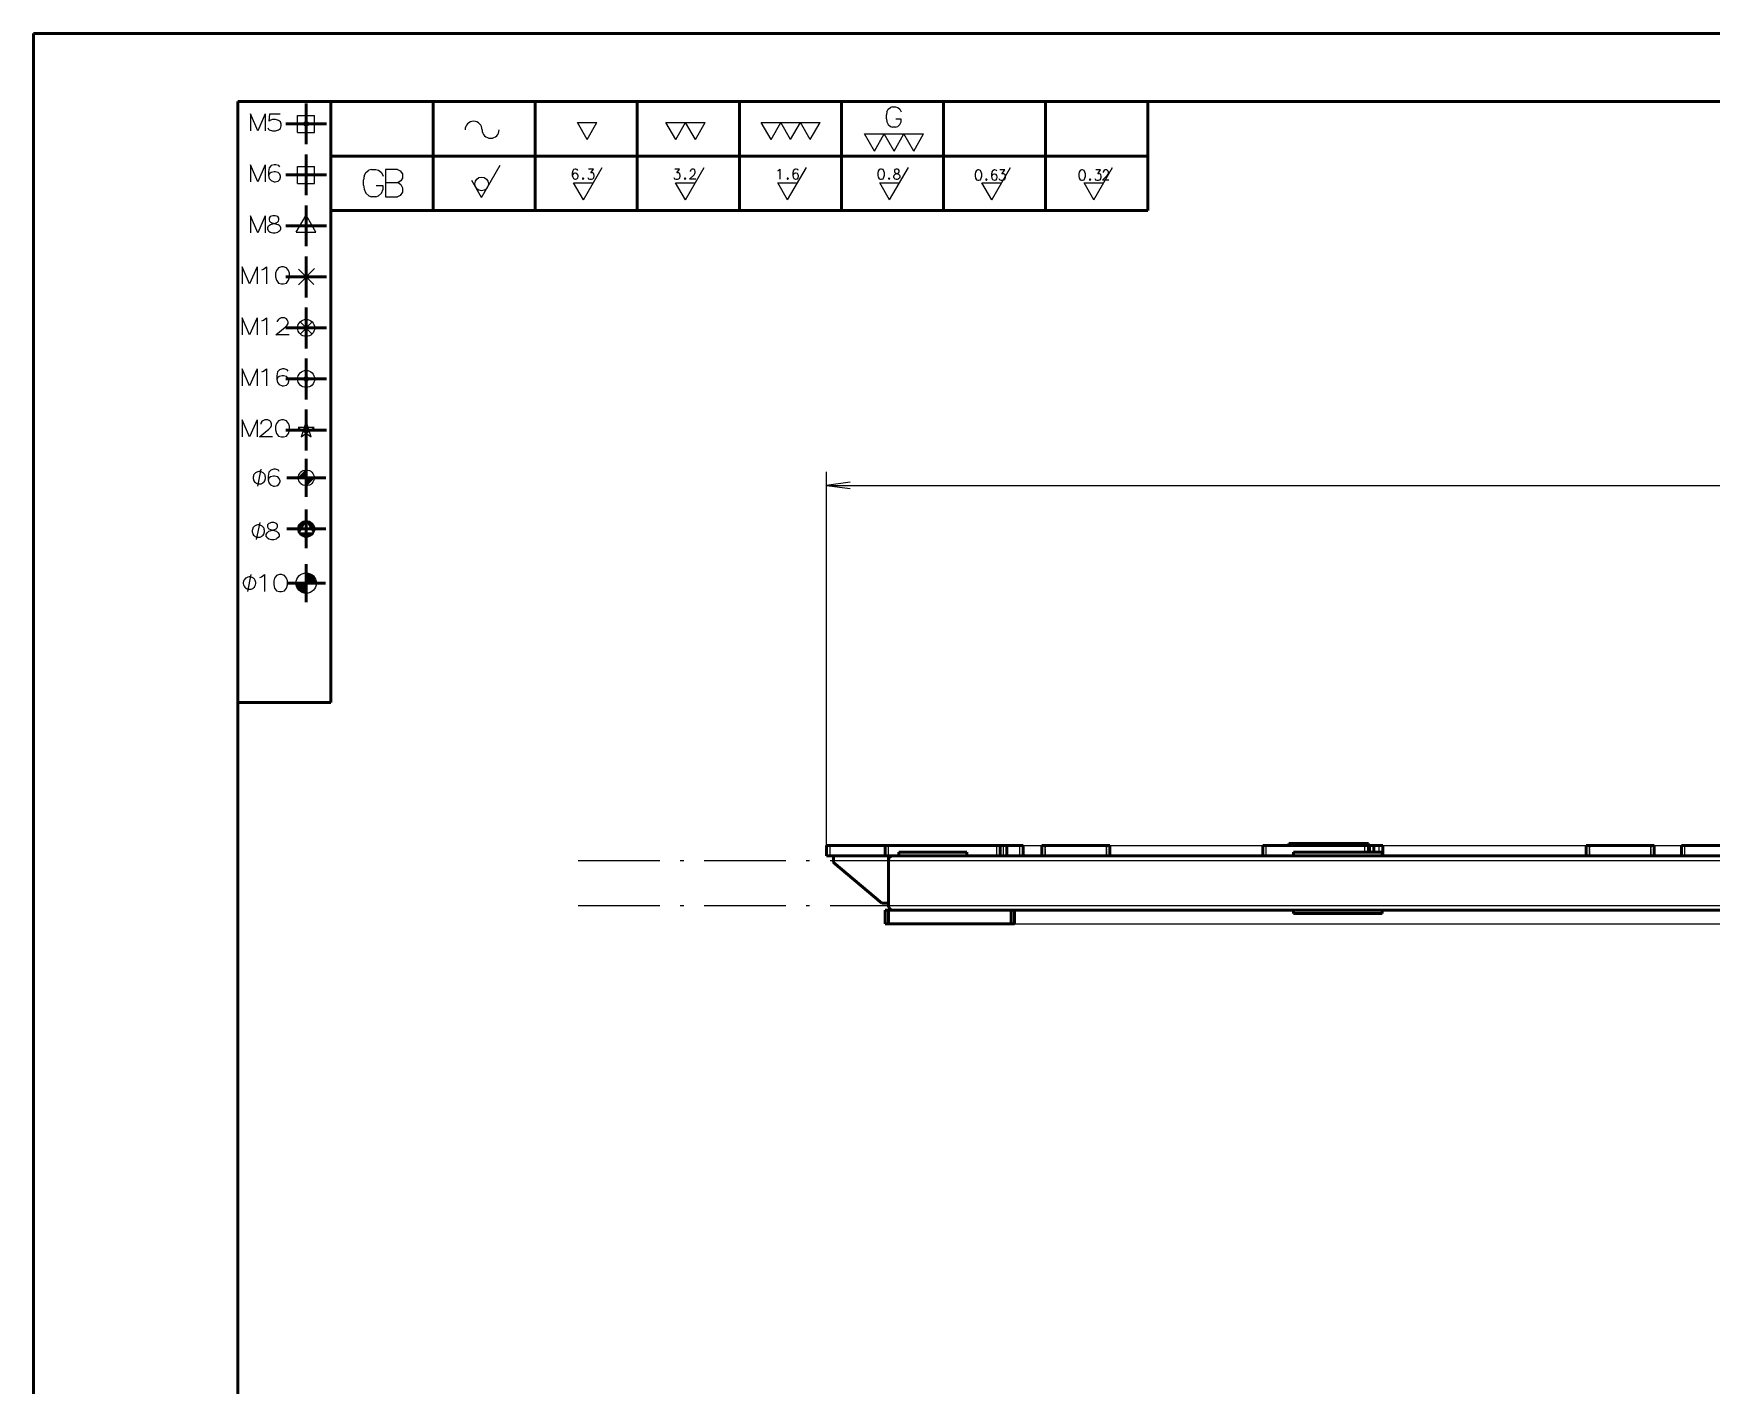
# Model space of a CAD drawing. Extents: x 0 to 1189, y 0 to 841.
# Drawn here: x -0.1 to 246.5, y 642.2 to 840.9 of the extents above; entities that cross this region are included whole.
import ezdxf

# ---------------------------------------------------------------- set-up
doc = ezdxf.new("R2010")
doc.units = 0
doc.linetypes.add('DASHDOT', pattern=[18.5, 12, -3, 0.5, -3])

msp = doc.modelspace()

# ---------------------------------------------------------------- linework, layer by layer
at = {"color": 7, "lineweight": 50}
for p, q in [((1188.93, 840.9), (-0.07, 840.9)), ((-0.07, -0.1), (-0.07, 840.9)), ((29.93, 9.9), (29.93, 830.9)), ((1178.93, 830.9), (29.93, 830.9)), ((43.63, 814.9), (43.63, 830.9)), ((43.63, 830.9), (43.63, 742.6)), ((58.63, 814.9), (58.63, 830.9)), ((73.63, 814.9), (73.63, 830.9)), ((88.63, 814.9), (88.63, 830.9)), ((103.63, 814.9), (103.63, 830.9)), ((118.63, 814.9), (118.63, 830.9)), ((133.63, 814.9), (133.63, 830.9)), ((148.63, 814.9), (148.63, 830.9)), ((163.63, 830.9), (163.63, 814.9)), ((39.98, 830.63), (39.98, 824.63)), ((42.98, 827.63), (36.98, 827.63)), ((39.98, 823.13), (39.98, 817.13)), ((43.63, 822.9), (163.63, 822.9)), ((42.98, 820.13), (36.98, 820.13)), ((39.98, 815.63), (39.98, 809.63)), ((163.63, 814.9), (43.63, 814.9)), ((42.98, 812.63), (36.98, 812.63)), ((39.98, 808.13), (39.98, 802.13)), ((42.98, 805.13), (36.98, 805.13)), ((39.98, 794.63), (39.98, 800.63)), ((42.98, 797.63), (36.98, 797.63)), ((39.98, 787.13), (39.98, 793.13)), ((42.98, 790.13), (36.98, 790.13)), ((39.98, 785.63), (39.98, 779.63)), ((42.98, 782.63), (36.98, 782.63)), ((40, 772.8), (40, 778.41)), ((37.14, 775.6), (42.85, 775.6)), ((40, 765.25), (40, 770.96)), ((37.14, 768.1), (42.85, 768.1)), ((39.98, 757.32), (39.98, 762.93)), ((37.12, 760.13), (42.83, 760.13)), ((43.63, 742.6), (29.93, 742.6)), ((116.45, 720.07), (116.45, 721.57)), ((116.45, 721.57), (116.95, 721.57)), ((116.45, 720.07), (116.95, 720.07)), ((116.95, 721.57), (125.05, 721.57)), ((116.95, 720.07), (125.05, 720.07)), ((117.45, 720.07), (117.45, 719.07)), ((125.05, 720.07), (125.05, 721.57)), ((125.05, 721.57), (125.55, 721.57)), ((125.05, 720.07), (125.55, 720.07)), ((125.55, 721.57), (141.45, 721.57)), ((125.55, 720.07), (126.25, 720.07)), ((125.55, 713.07), (125.55, 720.07)), ((126.25, 720.07), (242.05, 720.07)), ((127.05, 720.07), (127.05, 720.57)), ((127.05, 720.57), (137.05, 720.57)), ((127.05, 720.07), (137.05, 720.07)), ((137.05, 720.07), (137.05, 720.57)), ((141.45, 721.57), (141.95, 721.57)), ((141.95, 721.57), (142.45, 721.57)), ((141.95, 720.07), (141.95, 721.57)), ((142.45, 721.57), (142.95, 721.57)), ((142.95, 721.57), (144.85, 721.57)), ((142.95, 720.07), (142.95, 721.57)), ((144.85, 721.57), (145.35, 721.57)), ((145.35, 720.07), (145.35, 721.57)), ((148.05, 720.07), (148.05, 721.57)), ((148.05, 721.57), (148.55, 721.57)), ((148.05, 720.07), (148.55, 720.07)), ((148.55, 721.57), (157.55, 721.57)), ((148.55, 720.07), (157.55, 720.07)), ((157.55, 721.57), (158.05, 721.57)), ((157.55, 720.07), (158.05, 720.07)), ((158.05, 720.07), (158.05, 721.57)), ((180.55, 720.07), (180.55, 721.57)), ((180.55, 721.57), (181.05, 721.57)), ((181.05, 721.57), (195.55, 721.57)), ((184.35, 721.57), (184.35, 721.87)), ((184.35, 721.87), (184.85, 721.87)), ((184.85, 721.87), (195.55, 721.87)), ((185.05, 720.07), (185.05, 720.57)), ((185.05, 720.57), (198.05, 720.57)), ((185.05, 720.07), (198.05, 720.07)), ((195.55, 721.87), (196.05, 721.87)), ((195.55, 721.57), (196.05, 721.57)), ((196.05, 721.57), (196.05, 721.87)), ((196.05, 721.57), (196.35, 721.57)), ((196.05, 720.57), (196.05, 721.57)), ((196.35, 721.57), (196.85, 721.57)), ((196.85, 721.57), (197.65, 721.57)), ((196.85, 720.57), (196.85, 721.57)), ((197.65, 721.57), (198.15, 721.57)), ((198.05, 720.07), (198.05, 720.57)), ((198.15, 720.07), (198.15, 721.57)), ((228.05, 720.07), (228.05, 721.57)), ((228.05, 721.57), (228.55, 721.57)), ((228.05, 720.07), (228.55, 720.07)), ((228.55, 721.57), (237.55, 721.57)), ((228.55, 720.07), (237.55, 720.07)), ((237.55, 721.57), (238.05, 721.57)), ((237.55, 720.07), (238.05, 720.07)), ((238.05, 720.07), (238.05, 721.57)), ((242.05, 720.07), (242.05, 721.57)), ((242.05, 721.57), (242.55, 721.57)), ((242.05, 720.07), (242.55, 720.07)), ((242.55, 721.57), (256.05, 721.57)), ((242.55, 720.07), (256.05, 720.07)), ((117.45, 719.07), (124.55, 713.07)), ((125.55, 712.77), (125.55, 719.37)), ((125.55, 719.37), (125.55, 712.77)), ((124.55, 713.07), (125.55, 713.07)), ((125.55, 712.77), (125.55, 713.07)), ((125.05, 712.07), (125.55, 712.07)), ((125.05, 710.07), (125.05, 712.07)), ((125.05, 710.07), (125.55, 710.07)), ((125.55, 712.07), (143.55, 712.07)), ((125.55, 710.07), (125.55, 712.07)), ((125.55, 710.07), (143.55, 710.07)), ((126.25, 712.07), (439.85, 712.07)), ((144.05, 712.07), (143.55, 712.07)), ((143.55, 710.07), (143.55, 712.07)), ((144.05, 710.07), (143.55, 710.07)), ((144.05, 710.07), (144.05, 712.07)), ((185.05, 711.57), (185.05, 712.07)), ((185.05, 711.57), (198.05, 711.57)), ((198.05, 711.57), (198.05, 712.07))]:
    msp.add_line(p, q, dxfattribs=at)
at = {"color": 7, "lineweight": 25}
for p, q in [((38.73, 826.38), (38.73, 828.88)), ((38.73, 828.88), (41.23, 828.88)), ((41.23, 826.38), (41.23, 828.88)), ((38.73, 826.38), (41.23, 826.38)), ((79.83, 827.82), (82.71, 827.82)), ((81.27, 825.32), (79.83, 827.82)), ((81.27, 825.32), (82.71, 827.82)), ((92.85, 827.82), (98.62, 827.82)), ((94.29, 825.32), (92.85, 827.82)), ((94.29, 825.32), (95.73, 827.82)), ((97.18, 825.32), (95.73, 827.82)), ((97.18, 825.32), (98.62, 827.82)), ((106.83, 827.82), (115.49, 827.82)), ((108.28, 825.32), (106.83, 827.82)), ((108.28, 825.32), (109.72, 827.82)), ((111.16, 825.32), (109.72, 827.82)), ((111.16, 825.32), (112.61, 827.82)), ((114.05, 825.32), (112.61, 827.82)), ((114.05, 825.32), (115.49, 827.82)), ((123.48, 823.64), (122.03, 826.14)), ((122.03, 826.14), (130.7, 826.14)), ((123.48, 823.64), (124.92, 826.14)), ((126.37, 823.64), (124.92, 826.14)), ((126.37, 823.64), (127.81, 826.14)), ((129.25, 823.64), (127.81, 826.14)), ((129.25, 823.64), (130.7, 826.14)), ((38.73, 821.38), (41.23, 821.38)), ((38.73, 818.88), (38.73, 821.38)), ((41.23, 818.88), (41.23, 821.38)), ((65.76, 816.8), (68.51, 821.58)), ((80.71, 816.45), (83.47, 821.22)), ((95.71, 816.45), (98.47, 821.22)), ((110.71, 816.45), (113.47, 821.22)), ((125.71, 816.45), (128.47, 821.22)), ((140.71, 816.45), (143.47, 821.22)), ((155.71, 816.45), (158.47, 821.22)), ((38.73, 818.88), (41.23, 818.88)), ((65.76, 816.8), (64.32, 819.3)), ((80.71, 816.45), (79.27, 818.95)), ((79.27, 818.95), (82.15, 818.95)), ((95.71, 816.45), (94.27, 818.95)), ((94.27, 818.95), (97.15, 818.95)), ((110.71, 816.45), (109.27, 818.95)), ((109.27, 818.95), (112.15, 818.95)), ((125.71, 816.45), (124.27, 818.95)), ((124.27, 818.95), (127.15, 818.95)), ((140.71, 816.45), (139.27, 818.95)), ((139.27, 818.95), (142.15, 818.95)), ((155.71, 816.45), (154.27, 818.95)), ((154.27, 818.95), (157.15, 818.95)), ((38.53, 811.72), (39.98, 814.22)), ((41.42, 811.72), (39.98, 814.22)), ((38.53, 811.72), (41.42, 811.72)), ((38.84, 803.99), (41.22, 806.37)), ((38.86, 806.25), (41.1, 804.01)), ((39.09, 798.51), (40.86, 796.74)), ((39.09, 796.74), (40.86, 798.51)), ((41.17, 783.01), (38.79, 783.01)), ((38.79, 783.01), (40.71, 781.62)), ((39.98, 783.88), (39.24, 781.62)), ((39.24, 781.62), (41.17, 783.01)), ((40.71, 781.62), (39.98, 783.88)), ((38.83, 775.6), (40, 776.77)), ((41.16, 775.6), (40, 774.44)), ((116.45, 721.57), (116.45, 776.5)), ((116.45, 774.5), (582.05, 774.5)), ((40, 769.32), (38.94, 767.5)), ((40, 769.32), (41.05, 767.5)), ((38.94, 767.5), (41.05, 767.5)), ((116.95, 720.07), (116.95, 721.57)), ((125.55, 720.07), (125.55, 721.57)), ((141.45, 721.57), (659.6, 721.57)), ((141.45, 720.07), (141.45, 721.57)), ((142.45, 720.07), (142.45, 721.57)), ((144.85, 720.07), (144.85, 721.57)), ((148.55, 720.07), (148.55, 721.57)), ((157.55, 720.07), (157.55, 721.57)), ((181.05, 720.07), (181.05, 721.57)), ((184.85, 721.57), (184.85, 721.87)), ((195.55, 721.57), (195.55, 721.87)), ((195.55, 720.57), (195.55, 721.57)), ((196.35, 720.57), (196.35, 721.57)), ((197.65, 720.57), (197.65, 721.57)), ((228.55, 720.07), (228.55, 721.57)), ((237.55, 720.07), (237.55, 721.57)), ((242.55, 720.07), (242.55, 721.57)), ((125.55, 719.37), (440.55, 719.37)), ((125.55, 712.77), (440.55, 712.77)), ((143.55, 710.07), (659.6, 710.07))]:
    msp.add_line(p, q, dxfattribs=at)
at = {"color": 7, "linetype": 'DASHDOT', "lineweight": 25, "ltscale": 0.045001}
for p, q in [((148.55, 721.72), (148.55, 719.92)), ((157.55, 721.72), (157.55, 719.92)), ((228.55, 721.72), (228.55, 719.92)), ((237.55, 721.72), (237.55, 719.92))]:
    msp.add_line(p, q, dxfattribs=at)
at = {"color": 7, "linetype": 'DASHDOT', "lineweight": 25}
for p, q in [((79.95, 719.37), (627.15, 719.37)), ((79.95, 712.77), (627.15, 712.77))]:
    msp.add_line(p, q, dxfattribs=at)
at = {"color": 7, "lineweight": 25}
for points in [[(33.97, 829.11), (32.88, 826.61), (31.79, 829.11), (31.79, 826.61)], [(33.97, 829.11), (33.97, 826.61)], [(34.33, 827.06), (34.45, 826.85), (34.57, 826.73), (35.02, 826.61), (35.46, 826.61), (35.94, 826.73), (36.19, 826.97), (36.31, 827.34), (36.31, 827.58), (36.19, 827.94), (35.94, 828.14), (35.46, 828.27), (35.02, 828.27), (34.65, 828.14), (34.53, 828.02), (34.65, 829.11), (36.15, 829.11)], [(125.32, 829.4), (125.24, 828.97)], [(125.24, 828.39), (125.24, 828.97)], [(125.24, 828.39), (125.32, 827.95)], [(125.32, 829.4), (125.51, 829.79)], [(125.51, 829.79), (125.82, 830.03)], [(126.13, 830.13), (125.82, 830.03)], [(126.13, 830.13), (126.59, 830.13)], [(126.59, 830.13), (126.9, 830.03), (127.21, 829.79), (127.41, 829.4)], [(127.41, 827.95), (127.41, 828.34), (126.63, 828.34)], [(125.32, 827.95), (125.51, 827.52)], [(125.51, 827.52), (125.82, 827.23)], [(125.82, 827.23), (126.13, 827.13)], [(126.59, 827.13), (126.13, 827.13)], [(126.59, 827.13), (126.9, 827.23), (127.21, 827.52), (127.41, 827.95)], [(33.97, 821.61), (32.88, 819.11), (31.79, 821.61), (31.79, 819.11)], [(33.97, 821.61), (33.97, 819.11)], [(36.11, 821.29), (35.99, 821.49), (35.54, 821.61), (35.3, 821.61), (34.86, 821.49), (34.57, 821.17), (34.45, 820.6), (34.45, 820.04), (34.57, 819.6), (34.82, 819.31), (35.26, 819.11), (35.42, 819.11), (35.86, 819.23), (36.11, 819.47), (36.23, 819.8), (36.23, 819.92), (36.11, 820.24), (35.86, 820.48), (35.42, 820.6), (35.26, 820.6), (34.82, 820.48), (34.57, 820.28), (34.45, 820)], [(49.59, 820.92), (49.17, 820.8)], [(49.59, 820.92), (50.2, 820.92)], [(50.2, 820.92), (50.62, 820.8), (51.03, 820.47), (51.29, 819.96)], [(53.4, 820.92), (51.65, 820.92)], [(51.65, 820.92), (51.65, 816.92)], [(53.4, 820.92), (53.77, 820.73), (54.13, 820.28), (54.13, 819.63), (53.87, 819.25), (53.51, 818.99), (53.87, 818.73), (54.13, 818.22), (54.13, 817.57), (53.77, 817.12), (53.4, 816.92)], [(79.88, 820.79), (79.82, 820.91), (79.61, 820.98), (79.49, 820.98), (79.28, 820.91), (79.14, 820.72), (79.08, 820.38), (79.08, 820.04), (79.14, 819.77), (79.26, 819.6), (79.47, 819.48), (79.55, 819.48), (79.76, 819.56), (79.88, 819.7), (79.93, 819.89), (79.93, 819.97), (79.88, 820.16), (79.76, 820.31), (79.55, 820.38), (79.47, 820.38), (79.26, 820.31), (79.14, 820.18), (79.08, 820.02)], [(81.35, 819.75), (81.41, 819.63), (81.46, 819.56), (81.68, 819.48), (81.89, 819.48), (82.12, 819.56), (82.24, 819.7), (82.3, 819.92), (82.3, 820.06), (82.24, 820.28), (82.18, 820.35), (82.06, 820.43), (81.79, 820.43), (82.2, 820.98), (81.48, 820.98)], [(93.99, 819.75), (94.05, 819.63), (94.11, 819.56), (94.32, 819.48), (94.53, 819.48), (94.76, 819.56), (94.88, 819.7), (94.94, 819.92), (94.94, 820.06), (94.88, 820.28), (94.82, 820.35), (94.71, 820.43), (94.44, 820.43), (94.84, 820.98), (94.13, 820.98)], [(97.24, 819.48), (96.31, 819.48), (96.97, 820.16), (97.11, 820.35), (97.16, 820.5), (97.16, 820.64), (97.11, 820.81), (97.05, 820.91), (96.91, 820.98), (96.68, 820.98), (96.55, 820.91), (96.49, 820.84), (96.41, 820.69), (96.41, 820.62)], [(109.39, 820.79), (109.6, 820.98), (109.6, 819.48)], [(112.27, 820.79), (112.21, 820.91), (112, 820.98), (111.88, 820.98), (111.67, 820.91), (111.53, 820.72), (111.48, 820.38), (111.48, 820.04), (111.53, 819.77), (111.65, 819.6), (111.86, 819.48), (111.94, 819.48), (112.15, 819.56), (112.27, 819.7), (112.33, 819.89), (112.33, 819.97), (112.27, 820.16), (112.15, 820.31), (111.94, 820.38), (111.86, 820.38), (111.65, 820.31), (111.53, 820.18), (111.48, 820.02)], [(126.37, 819.65), (126.31, 819.8), (126.31, 819.94), (126.37, 820.09), (126.51, 820.23), (126.91, 820.38), (127.01, 820.43), (127.07, 820.5), (127.11, 820.62), (127.11, 820.79), (127.03, 820.91)], [(126.49, 820.91), (126.41, 820.79), (126.41, 820.62), (126.45, 820.5), (126.51, 820.43), (126.6, 820.38), (127.03, 820.23)], [(127.03, 820.91), (126.84, 820.98), (126.68, 820.98), (126.49, 820.91)], [(48.5, 819.96), (48.4, 819.38)], [(48.4, 818.6), (48.4, 819.38)], [(48.4, 818.6), (48.5, 818.02)], [(48.5, 819.96), (48.76, 820.47)], [(48.76, 820.47), (49.17, 820.8)], [(51.29, 818.02), (51.29, 818.54), (50.26, 818.54)], [(51.65, 818.99), (53.51, 818.99)], [(80.65, 819.68), (80.59, 819.6)], [(80.59, 819.6), (80.59, 819.56)], [(80.59, 819.56), (80.65, 819.48)], [(80.65, 819.68), (80.69, 819.68)], [(80.65, 819.48), (80.69, 819.48)], [(80.75, 819.6), (80.69, 819.68)], [(80.69, 819.48), (80.75, 819.56)], [(80.75, 819.6), (80.75, 819.56)], [(95.62, 819.68), (95.56, 819.6)], [(95.56, 819.6), (95.56, 819.56)], [(95.56, 819.56), (95.62, 819.48)], [(95.62, 819.68), (95.65, 819.68)], [(95.62, 819.48), (95.65, 819.48)], [(95.71, 819.6), (95.65, 819.68)], [(95.65, 819.48), (95.71, 819.56)], [(95.71, 819.6), (95.71, 819.56)], [(109.27, 820.72), (109.39, 820.79)], [(110.72, 819.68), (110.66, 819.6)], [(110.66, 819.6), (110.66, 819.56)], [(110.66, 819.56), (110.72, 819.48)], [(110.72, 819.68), (110.76, 819.68)], [(110.72, 819.48), (110.76, 819.48)], [(110.82, 819.6), (110.76, 819.68)], [(110.76, 819.48), (110.82, 819.56)], [(110.82, 819.6), (110.82, 819.56)], [(125.62, 819.68), (125.56, 819.6)], [(125.56, 819.6), (125.56, 819.56)], [(125.56, 819.56), (125.62, 819.48)], [(125.62, 819.68), (125.65, 819.68)], [(125.62, 819.48), (125.65, 819.48)], [(125.71, 819.6), (125.65, 819.68)], [(125.65, 819.48), (125.71, 819.56)], [(125.71, 819.6), (125.71, 819.56)], [(126.37, 819.65), (126.49, 819.56), (126.68, 819.48), (126.84, 819.48), (127.03, 819.56)], [(127.16, 820.09), (127.03, 820.23)], [(127.16, 820.09), (127.22, 819.94), (127.22, 819.8), (127.16, 819.65), (127.03, 819.56)], [(139.91, 819.54), (139.85, 819.47)], [(139.85, 819.47), (139.85, 819.42)], [(139.85, 819.42), (139.91, 819.35)], [(139.91, 819.54), (139.95, 819.54)], [(139.91, 819.35), (139.95, 819.35)], [(140, 819.47), (139.95, 819.54)], [(139.95, 819.35), (140, 819.42)], [(140, 819.47), (140, 819.42)], [(141.46, 820.66), (141.4, 820.78), (141.18, 820.85), (141.07, 820.85), (140.86, 820.78), (140.72, 820.59), (140.66, 820.25), (140.66, 819.91), (140.72, 819.64), (140.84, 819.47), (141.05, 819.35), (141.13, 819.35), (141.34, 819.42), (141.46, 819.57), (141.51, 819.76), (141.51, 819.84), (141.46, 820.03), (141.34, 820.17), (141.13, 820.25), (141.05, 820.25), (140.84, 820.17), (140.72, 820.05), (140.66, 819.88)], [(141.77, 819.62), (141.82, 819.5), (141.88, 819.42), (142.09, 819.35), (142.31, 819.35), (142.54, 819.42), (142.66, 819.57), (142.71, 819.79), (142.71, 819.93), (142.66, 820.15), (142.6, 820.22), (142.48, 820.29), (142.21, 820.29), (142.62, 820.85), (141.9, 820.85)], [(155.14, 819.54), (155.09, 819.47)], [(155.09, 819.47), (155.09, 819.42)], [(155.09, 819.42), (155.14, 819.35)], [(155.14, 819.54), (155.18, 819.54)], [(155.14, 819.35), (155.18, 819.35)], [(155.24, 819.47), (155.18, 819.54)], [(155.18, 819.35), (155.24, 819.42)], [(155.24, 819.47), (155.24, 819.42)], [(155.84, 819.62), (155.9, 819.5), (155.96, 819.42), (156.17, 819.35), (156.38, 819.35), (156.62, 819.42), (156.73, 819.57), (156.79, 819.79), (156.79, 819.93), (156.73, 820.15), (156.67, 820.22), (156.56, 820.29), (156.29, 820.29), (156.69, 820.85), (155.98, 820.85)], [(157.93, 819.35), (157, 819.35), (157.66, 820.03), (157.8, 820.22), (157.85, 820.37), (157.85, 820.51), (157.8, 820.68), (157.74, 820.78), (157.6, 820.85), (157.37, 820.85), (157.23, 820.78), (157.18, 820.71), (157.1, 820.56), (157.1, 820.49)], [(48.5, 818.02), (48.76, 817.44)], [(48.76, 817.44), (49.17, 817.05)], [(49.17, 817.05), (49.59, 816.92)], [(50.2, 816.92), (49.59, 816.92)], [(50.2, 816.92), (50.62, 817.05), (51.03, 817.44), (51.29, 818.02)], [(51.65, 816.92), (53.4, 816.92)], [(33.97, 814.11), (32.88, 811.61), (31.79, 814.11), (31.79, 811.61)], [(33.97, 814.11), (33.97, 811.61)], [(34.45, 811.89), (34.33, 812.14), (34.33, 812.38), (34.45, 812.62), (34.74, 812.86), (35.58, 813.1), (35.78, 813.18), (35.9, 813.31), (35.99, 813.51), (35.99, 813.79), (35.82, 813.99)], [(34.69, 813.99), (34.53, 813.79), (34.53, 813.51), (34.61, 813.31), (34.74, 813.18), (34.94, 813.1), (35.82, 812.86)], [(35.82, 813.99), (35.42, 814.11), (35.1, 814.11), (34.69, 813.99)], [(34.45, 811.89), (34.69, 811.73), (35.1, 811.61), (35.42, 811.61), (35.82, 811.73)], [(36.11, 812.62), (35.82, 812.86)], [(36.11, 812.62), (36.23, 812.38), (36.23, 812.14), (36.11, 811.89), (35.82, 811.73)], [(32.76, 806.61), (31.67, 804.11), (30.58, 806.61), (30.58, 804.11)], [(32.76, 806.61), (32.76, 804.11)], [(33.49, 806.17), (33.73, 806.29)], [(33.73, 806.29), (34.17, 806.61), (34.17, 804.11)], [(32.76, 799.11), (31.67, 796.61), (30.58, 799.11), (30.58, 796.61)], [(32.76, 799.11), (32.76, 796.61)], [(33.49, 798.67), (33.73, 798.79)], [(33.73, 798.79), (34.17, 799.11), (34.17, 796.61)], [(37.48, 796.61), (35.54, 796.61), (36.91, 797.74), (37.19, 798.06), (37.32, 798.31), (37.32, 798.55), (37.19, 798.83), (37.07, 798.99), (36.79, 799.11), (36.31, 799.11), (36.03, 798.99), (35.9, 798.87), (35.74, 798.63), (35.74, 798.51)], [(32.76, 791.61), (31.67, 789.11), (30.58, 791.61), (30.58, 789.11)], [(32.76, 791.61), (32.76, 789.11)], [(33.73, 791.29), (34.17, 791.61), (34.17, 789.11)], [(37.32, 791.29), (37.19, 791.49), (36.75, 791.61), (36.51, 791.61), (36.07, 791.49), (35.78, 791.17), (35.66, 790.6), (35.66, 790.04), (35.78, 789.6), (36.03, 789.31), (36.47, 789.11), (36.63, 789.11), (37.07, 789.23), (37.32, 789.47), (37.44, 789.8), (37.44, 789.92), (37.32, 790.24), (37.07, 790.48), (36.63, 790.6), (36.47, 790.6), (36.03, 790.48), (35.78, 790.28), (35.66, 790)], [(33.49, 791.17), (33.73, 791.29)], [(32.76, 784.11), (31.67, 781.61), (30.58, 784.11), (30.58, 781.61)], [(32.76, 784.11), (32.76, 781.61)], [(35.06, 781.61), (33.12, 781.61), (34.49, 782.74), (34.78, 783.06), (34.9, 783.31), (34.9, 783.55), (34.78, 783.83), (34.65, 783.99), (34.37, 784.11), (33.89, 784.11), (33.61, 783.99), (33.49, 783.87), (33.32, 783.63), (33.32, 783.51)], [(32.86, 774.37), (33.36, 776.87)], [(36.04, 776.54), (35.92, 776.75), (35.47, 776.87), (35.23, 776.87), (34.79, 776.75), (34.51, 776.42), (34.38, 775.86), (34.38, 775.29), (34.51, 774.85), (34.75, 774.57), (35.19, 774.37), (35.35, 774.37), (35.8, 774.49), (36.04, 774.73), (36.16, 775.05), (36.16, 775.17), (36.04, 775.5), (35.8, 775.74), (35.35, 775.86), (35.19, 775.86), (34.75, 775.74), (34.51, 775.54), (34.38, 775.25)], [(119.92, 774.96), (116.45, 774.5), (119.92, 774.05)], [(32.71, 766.53), (33.21, 769.03)], [(34.24, 766.81), (34.12, 767.05), (34.12, 767.29), (34.24, 767.54), (34.52, 767.78), (35.37, 768.02), (35.57, 768.1), (35.69, 768.22), (35.77, 768.42), (35.77, 768.71), (35.61, 768.91)], [(34.24, 766.81), (34.48, 766.65), (34.88, 766.53), (35.21, 766.53), (35.61, 766.65)], [(34.48, 768.91), (34.32, 768.71), (34.32, 768.42), (34.4, 768.22), (34.52, 768.1), (34.72, 768.02), (35.61, 767.78)], [(35.61, 768.91), (35.21, 769.03), (34.88, 769.03), (34.48, 768.91)], [(35.89, 767.54), (35.61, 767.78)], [(35.89, 767.54), (36.01, 767.29), (36.01, 767.05), (35.89, 766.81), (35.61, 766.65)], [(31.42, 758.89), (31.92, 761.39)], [(33.19, 760.94), (33.43, 761.06)], [(33.43, 761.06), (33.88, 761.39), (33.88, 758.89)]]:
    msp.add_lwpolyline(points, dxfattribs=at)
for points in [[(124.38, 820.98), (124.16, 820.91), (124.03, 820.67), (123.97, 820.43), (123.97, 820.11), (124.03, 819.8), (124.16, 819.56), (124.38, 819.48), (124.53, 819.48), (124.75, 819.56), (124.88, 819.8), (124.94, 820.09), (124.94, 820.43), (124.88, 820.67), (124.75, 820.91), (124.53, 820.98)], [(138.67, 820.85), (138.46, 820.78), (138.32, 820.54), (138.26, 820.29), (138.26, 819.98), (138.32, 819.67), (138.46, 819.42), (138.67, 819.35), (138.82, 819.35), (139.04, 819.42), (139.17, 819.67), (139.23, 819.96), (139.23, 820.29), (139.17, 820.54), (139.04, 820.78), (138.82, 820.85)], [(153.91, 820.85), (153.69, 820.78), (153.56, 820.54), (153.5, 820.29), (153.5, 819.98), (153.56, 819.67), (153.69, 819.42), (153.91, 819.35), (154.06, 819.35), (154.27, 819.42), (154.41, 819.67), (154.47, 819.96), (154.47, 820.29), (154.41, 820.54), (154.27, 820.78), (154.06, 820.85)], [(36.35, 806.61), (35.9, 806.49), (35.62, 806.09), (35.5, 805.68), (35.5, 805.16), (35.62, 804.64), (35.9, 804.23), (36.35, 804.11), (36.67, 804.11), (37.11, 804.23), (37.4, 804.64), (37.52, 805.12), (37.52, 805.68), (37.4, 806.09), (37.11, 806.49), (36.67, 806.61)], [(36.35, 784.11), (35.9, 783.99), (35.62, 783.59), (35.5, 783.18), (35.5, 782.66), (35.62, 782.14), (35.9, 781.73), (36.35, 781.61), (36.67, 781.61), (37.11, 781.73), (37.4, 782.14), (37.52, 782.62), (37.52, 783.18), (37.4, 783.59), (37.11, 783.99), (36.67, 784.11)], [(34.02, 775.62), (34.02, 775.7), (33.98, 775.87), (33.94, 775.99), (33.9, 776.08), (33.81, 776.2), (33.69, 776.33), (33.56, 776.41), (33.48, 776.45), (33.36, 776.49), (33.19, 776.53), (33.11, 776.53), (33.02, 776.53), (32.86, 776.49), (32.73, 776.45), (32.65, 776.41), (32.52, 776.33), (32.4, 776.2), (32.31, 776.08), (32.27, 775.99), (32.23, 775.87), (32.19, 775.7), (32.19, 775.62), (32.19, 775.53), (32.23, 775.37), (32.27, 775.24), (32.31, 775.16), (32.4, 775.03), (32.52, 774.91), (32.65, 774.83), (32.73, 774.78), (32.86, 774.74), (33.02, 774.7), (33.11, 774.7), (33.19, 774.7), (33.36, 774.74), (33.48, 774.78), (33.56, 774.83), (33.69, 774.91), (33.81, 775.03), (33.9, 775.16), (33.94, 775.24), (33.98, 775.37), (34.02, 775.53)], [(33.88, 767.78), (33.88, 767.86), (33.83, 768.03), (33.79, 768.15), (33.75, 768.24), (33.67, 768.36), (33.54, 768.49), (33.42, 768.57), (33.33, 768.61), (33.21, 768.65), (33.04, 768.69), (32.96, 768.69), (32.88, 768.69), (32.71, 768.65), (32.58, 768.61), (32.5, 768.57), (32.38, 768.49), (32.25, 768.36), (32.17, 768.24), (32.13, 768.15), (32.08, 768.03), (32.04, 767.86), (32.04, 767.78), (32.04, 767.69), (32.08, 767.53), (32.13, 767.4), (32.17, 767.32), (32.25, 767.19), (32.38, 767.07), (32.5, 766.99), (32.58, 766.94), (32.71, 766.9), (32.88, 766.86), (32.96, 766.86), (33.04, 766.86), (33.21, 766.9), (33.33, 766.94), (33.42, 766.99), (33.54, 767.07), (33.67, 767.19), (33.75, 767.32), (33.79, 767.4), (33.83, 767.53), (33.88, 767.69)], [(32.59, 760.14), (32.59, 760.22), (32.55, 760.39), (32.5, 760.51), (32.46, 760.59), (32.38, 760.72), (32.25, 760.84), (32.13, 760.93), (32.05, 760.97), (31.92, 761.01), (31.75, 761.05), (31.67, 761.05), (31.59, 761.05), (31.42, 761.01), (31.3, 760.97), (31.21, 760.93), (31.09, 760.84), (30.96, 760.72), (30.88, 760.59), (30.84, 760.51), (30.8, 760.39), (30.75, 760.22), (30.75, 760.14), (30.75, 760.05), (30.8, 759.89), (30.84, 759.76), (30.88, 759.68), (30.96, 759.55), (31.09, 759.43), (31.21, 759.34), (31.3, 759.3), (31.42, 759.26), (31.59, 759.22), (31.67, 759.22), (31.75, 759.22), (31.92, 759.26), (32.05, 759.3), (32.13, 759.34), (32.25, 759.43), (32.38, 759.55), (32.46, 759.68), (32.5, 759.76), (32.55, 759.89), (32.59, 760.05)], [(36.05, 761.39), (35.61, 761.26), (35.33, 760.86), (35.21, 760.46), (35.21, 759.93), (35.33, 759.41), (35.61, 759.01), (36.05, 758.89), (36.38, 758.89), (36.82, 759.01), (37.1, 759.41), (37.22, 759.89), (37.22, 760.46), (37.1, 760.86), (36.82, 761.26), (36.38, 761.39)]]:
    msp.add_lwpolyline(points, close=True, dxfattribs=at)
for centre, radius in [((39.98, 827.63), 0.333), ((39.98, 827.63), 0.233), ((39.98, 827.63), 0.133), ((39.98, 827.63), 0.0333), ((65.76, 818.8), 1), ((39.98, 797.63), 1.25), ((39.98, 790.13), 1.25), ((39.98, 790.13), 0.333), ((39.98, 790.13), 0.233), ((39.98, 790.13), 0.133), ((39.98, 790.13), 0.0333), ((40, 775.6), 1.17), ((40, 768.1), 1.22), ((39.98, 760.13), 1.5)]:
    msp.add_circle(centre, radius, dxfattribs=at)
for centre, start, end in [((64.59, 826.76), 0, 180), ((67.09, 826.76), 180, 0)]:
    msp.add_arc(centre, 1.25, start, end, dxfattribs=at)
at = {"color": 7, "lineweight": 50}
for centre, start, end in [((126.25, 719.37), 90, 180), ((126.25, 719.37), 90.5651, 179.4506), ((126.25, 719.37), 90, 180), ((126.25, 712.77), 180, 270), ((126.25, 712.77), 180, 225.5656), ((126.25, 712.77), 180, 270)]:
    msp.add_arc(centre, 0.7, start, end, dxfattribs=at)
at = {"color": 3, "lineweight": 5}
for points in [[(38.83, 775.6), (40, 775.6), (40, 776.77)], [(40, 775.6), (40, 774.44), (41.16, 775.6)], [(38.79, 768.22), (39.3, 768.1), (39.88, 769.31)], [(38.83, 768.46), (38.79, 768.22), (39.88, 769.31)], [(39.06, 768.88), (38.83, 768.46), (39.88, 769.31)], [(39.88, 769.31), (39.42, 769.18), (39.06, 768.88)], [(39.42, 769.18), (39.23, 769.04), (39.06, 768.88)], [(39.42, 769.18), (39.32, 769.11), (39.23, 769.04)], [(39.3, 768.1), (40, 769.32), (39.88, 769.31)], [(39.88, 769.31), (39.64, 769.27), (39.42, 769.18)], [(39.64, 769.27), (39.53, 769.23), (39.42, 769.18)], [(39.88, 769.31), (39.76, 769.3), (39.64, 769.27)], [(40.12, 769.31), (40, 769.32), (40.7, 768.1)], [(40.35, 769.27), (40.23, 769.3), (40.12, 769.31)], [(40.12, 769.31), (40.7, 768.1), (41.21, 768.22)], [(40.35, 769.27), (40.12, 769.31), (41.21, 768.22)], [(40.57, 769.18), (40.46, 769.23), (40.35, 769.27)], [(40.77, 769.04), (40.57, 769.18), (40.35, 769.27)], [(40.77, 769.04), (40.35, 769.27), (41.21, 768.22)], [(40.77, 769.04), (40.67, 769.11), (40.57, 769.18)], [(38.79, 768.22), (38.78, 768.1), (39.3, 768.1)], [(39.3, 768.1), (38.78, 768.1), (38.78, 768.06)], [(38.93, 767.53), (39.3, 768.1), (38.78, 768.06)], [(38.78, 768.06), (38.78, 768.03), (38.79, 767.99)], [(38.78, 768.06), (38.79, 767.99), (38.8, 767.91)], [(38.89, 767.6), (38.93, 767.53), (38.78, 768.06)], [(38.78, 768.06), (38.8, 767.91), (38.83, 767.75)], [(38.83, 767.75), (38.89, 767.6), (38.78, 768.06)], [(38.83, 768.46), (38.81, 768.34), (38.79, 768.22)], [(38.79, 767.99), (38.79, 767.95), (38.8, 767.91)], [(38.8, 767.91), (38.81, 767.87), (38.81, 767.83)], [(38.8, 767.91), (38.81, 767.83), (38.83, 767.75)], [(38.81, 767.83), (38.82, 767.79), (38.83, 767.75)], [(39.06, 768.88), (38.93, 768.68), (38.83, 768.46)], [(38.93, 768.68), (38.87, 768.57), (38.83, 768.46)], [(38.83, 767.75), (38.85, 767.71), (38.86, 767.68)], [(38.83, 767.75), (38.86, 767.68), (38.89, 767.6)], [(38.86, 767.68), (38.87, 767.64), (38.89, 767.6)], [(38.89, 767.6), (38.91, 767.57), (38.93, 767.53)], [(39.06, 768.88), (38.99, 768.78), (38.93, 768.68)], [(38.93, 767.53), (38.94, 767.5), (39.3, 768.1)], [(40, 767.5), (38.94, 767.5), (38.99, 767.43)], [(39.92, 766.89), (40, 767.5), (38.99, 767.43)], [(38.99, 767.43), (39.03, 767.37), (39.08, 767.3)], [(38.99, 767.43), (39.08, 767.3), (39.2, 767.19)], [(39.76, 766.91), (39.92, 766.89), (38.99, 767.43)], [(38.99, 767.43), (39.2, 767.19), (39.46, 767.02)], [(39.46, 767.02), (39.76, 766.91), (38.99, 767.43)], [(39.23, 769.04), (39.14, 768.96), (39.06, 768.88)], [(39.08, 767.3), (39.14, 767.25), (39.2, 767.19)], [(39.2, 767.19), (39.26, 767.14), (39.32, 767.09)], [(39.2, 767.19), (39.32, 767.09), (39.46, 767.02)], [(39.32, 767.09), (39.39, 767.05), (39.46, 767.02)], [(39.46, 767.02), (39.53, 766.98), (39.61, 766.95)], [(39.46, 767.02), (39.61, 766.95), (39.76, 766.91)], [(39.61, 766.95), (39.68, 766.93), (39.76, 766.91)], [(39.76, 766.91), (39.84, 766.9), (39.92, 766.89)], [(39.92, 766.89), (40, 766.89), (40, 767.5)], [(41.01, 767.43), (41.05, 767.5), (40, 767.5)], [(40, 767.5), (40, 766.89), (40.08, 766.89)], [(41.01, 767.43), (40, 767.5), (40.08, 766.89)], [(40.91, 767.3), (41.01, 767.43), (40.08, 766.89)], [(40.67, 767.09), (40.91, 767.3), (40.08, 766.89)], [(40.08, 766.89), (40.39, 766.95), (40.67, 767.09)], [(40.08, 766.89), (40.23, 766.91), (40.39, 766.95)], [(40.08, 766.89), (40.16, 766.9), (40.23, 766.91)], [(40.23, 766.91), (40.31, 766.93), (40.39, 766.95)], [(40.39, 766.95), (40.53, 767.02), (40.67, 767.09)], [(40.39, 766.95), (40.46, 766.98), (40.53, 767.02)], [(40.53, 767.02), (40.6, 767.05), (40.67, 767.09)], [(40.67, 767.09), (40.8, 767.19), (40.91, 767.3)], [(40.67, 767.09), (40.74, 767.14), (40.8, 767.19)], [(40.7, 768.1), (41.21, 768.1), (41.21, 768.22)], [(41.21, 768.06), (41.21, 768.1), (40.7, 768.1)], [(40.7, 768.1), (41.05, 767.5), (41.07, 767.53)], [(41.21, 768.06), (40.7, 768.1), (41.07, 767.53)], [(40.94, 768.88), (40.86, 768.96), (40.77, 769.04)], [(41.07, 768.68), (40.94, 768.88), (40.77, 769.04)], [(41.21, 768.22), (41.07, 768.68), (40.77, 769.04)], [(40.8, 767.19), (40.86, 767.25), (40.91, 767.3)], [(40.91, 767.3), (40.96, 767.37), (41.01, 767.43)], [(41.07, 768.68), (41.01, 768.78), (40.94, 768.88)], [(41.16, 768.46), (41.12, 768.57), (41.07, 768.68)], [(41.21, 768.22), (41.16, 768.46), (41.07, 768.68)], [(41.21, 767.99), (41.21, 768.06), (41.07, 767.53)], [(41.18, 767.83), (41.21, 767.99), (41.07, 767.53)], [(41.07, 767.53), (41.13, 767.68), (41.18, 767.83)], [(41.07, 767.53), (41.1, 767.6), (41.13, 767.68)], [(41.07, 767.53), (41.09, 767.57), (41.1, 767.6)], [(41.1, 767.6), (41.12, 767.64), (41.13, 767.68)], [(41.13, 767.68), (41.16, 767.75), (41.18, 767.83)], [(41.13, 767.68), (41.15, 767.71), (41.16, 767.75)], [(41.21, 768.22), (41.19, 768.34), (41.16, 768.46)], [(41.16, 767.75), (41.17, 767.79), (41.18, 767.83)], [(41.18, 767.83), (41.2, 767.91), (41.21, 767.99)], [(41.18, 767.83), (41.19, 767.87), (41.2, 767.91)], [(41.2, 767.91), (41.2, 767.95), (41.21, 767.99)], [(41.21, 767.99), (41.21, 768.03), (41.21, 768.06)], [(39.98, 760.13), (38.48, 760.13), (38.48, 759.98)], [(39.98, 760.13), (38.48, 759.98), (38.54, 759.69)], [(38.48, 759.98), (38.51, 759.83), (38.54, 759.69)], [(39.83, 758.63), (39.98, 760.13), (38.54, 759.69)], [(38.54, 759.69), (38.59, 759.55), (38.65, 759.42)], [(38.54, 759.69), (38.65, 759.42), (38.82, 759.18)], [(38.54, 759.69), (38.82, 759.18), (39.27, 758.8)], [(39.27, 758.8), (39.83, 758.63), (38.54, 759.69)], [(38.65, 759.42), (38.73, 759.29), (38.82, 759.18)], [(39.83, 758.63), (39.98, 758.63), (39.98, 760.13)], [(39.98, 761.63), (39.98, 760.13), (41.48, 760.13)], [(40.27, 761.6), (40.12, 761.62), (39.98, 761.63)], [(39.98, 761.63), (41.48, 760.13), (41.45, 760.42)], [(40.27, 761.6), (39.98, 761.63), (41.45, 760.42)], [(40.55, 761.51), (40.41, 761.56), (40.27, 761.6)], [(40.81, 761.37), (40.55, 761.51), (40.27, 761.6)], [(40.81, 761.37), (40.27, 761.6), (41.45, 760.42)], [(40.81, 761.37), (40.68, 761.45), (40.55, 761.51)], [(41.04, 761.19), (40.93, 761.29), (40.81, 761.37)], [(41.22, 760.96), (41.04, 761.19), (40.81, 761.37)], [(41.45, 760.42), (41.22, 760.96), (40.81, 761.37)], [(41.22, 760.96), (41.14, 761.08), (41.04, 761.19)], [(41.36, 760.7), (41.3, 760.83), (41.22, 760.96)], [(41.45, 760.42), (41.36, 760.7), (41.22, 760.96)], [(41.45, 760.42), (41.41, 760.56), (41.36, 760.7)], [(41.48, 760.13), (41.47, 760.27), (41.45, 760.42)], [(38.82, 759.18), (38.92, 759.07), (39.03, 758.97)], [(38.82, 759.18), (39.03, 758.97), (39.27, 758.8)], [(39.03, 758.97), (39.14, 758.88), (39.27, 758.8)], [(39.27, 758.8), (39.4, 758.74), (39.54, 758.69)], [(39.27, 758.8), (39.54, 758.69), (39.83, 758.63)], [(39.54, 758.69), (39.68, 758.66), (39.83, 758.63)]]:
    msp.add_solid(points, dxfattribs=at)

doc.saveas('drawing.dxf')
